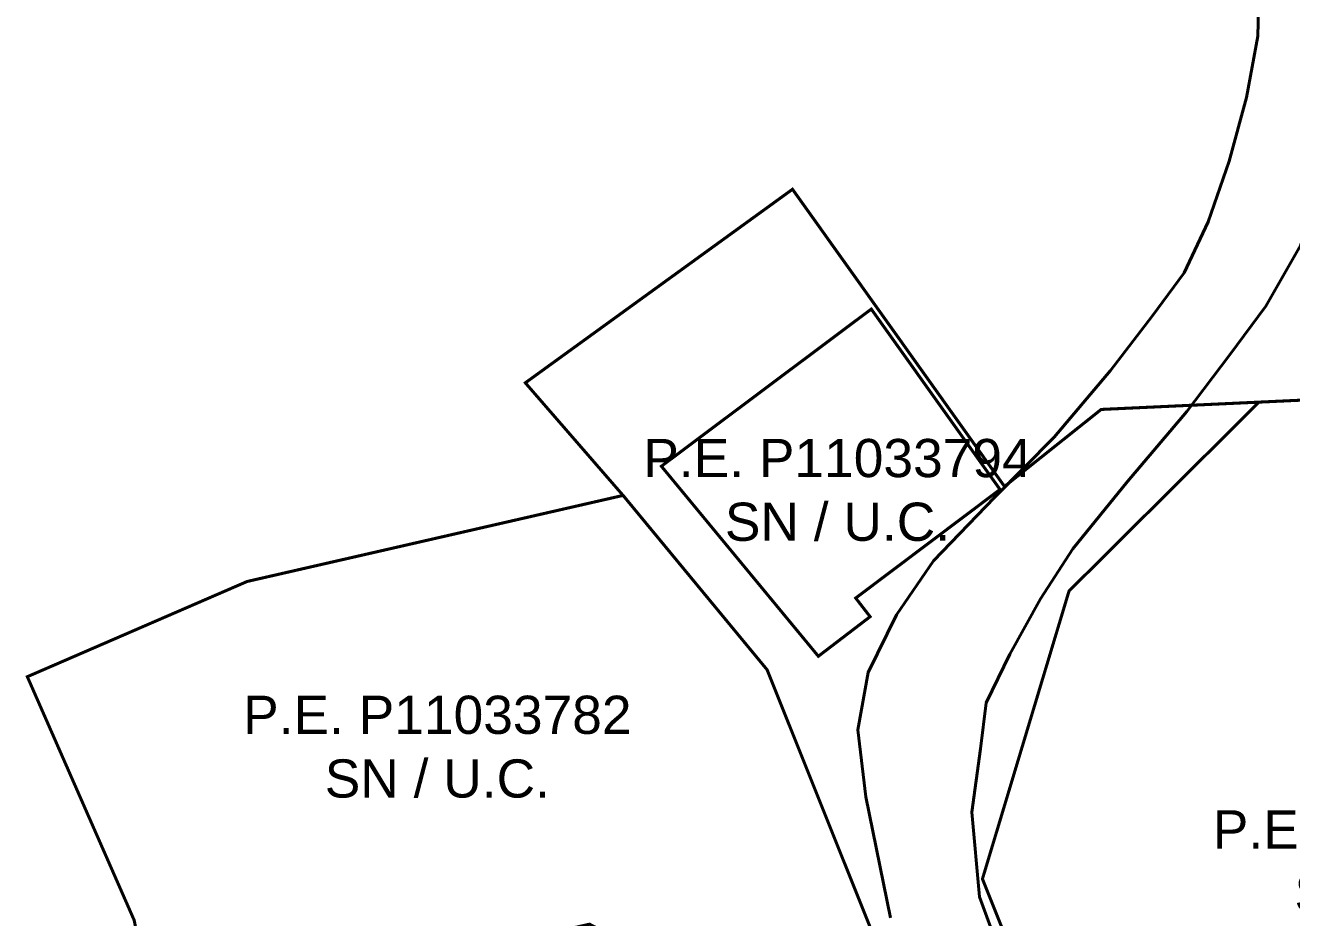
# Model space of a CAD drawing. Header units: metres. Extents: x 561401 to 594056, y 8460144 to 8508504.
# Drawn here: x 582401.4 to 582484.3, y 8496000.7 to 8496059.1 of the extents above; entities that cross this region are included whole.
import ezdxf

# ---------------------------------------------------------------- set-up
doc = ezdxf.new("R2010")
doc.units = ezdxf.units.M
for name, color, linetype in [('1.1. VIA EXISTENTE', 252, 'Continuous'), ('1.2. AFECTADOS BASE GRAFICA SUNARP', 150, 'Continuous'), ('1.2. BASE GRAFICA SUNARP', 150, 'Continuous'), ('1.3 ETIQUETA P.E. Y U.C.', 1, 'Continuous')]:
    doc.layers.add(name, color=color, linetype=linetype)
doc.styles.add('Arial', font='arial.ttf', dxfattribs={"height": 1})

msp = doc.modelspace()

# ---------------------------------------------------------------- linework, layer by layer
at = {"layer": '1.1. VIA EXISTENTE', "color": 253, "linetype": 'Continuous', "lineweight": 40, "ltscale": 0.2, "true_color": 0x84a4a6}
for points in [[(582458.053, 8496000.704), (582456.443, 8496008.627), (582455.912, 8496013.002), (582456.591, 8496016.756), (582458.436, 8496020.519), (582460.873, 8496024.067), (582464.868, 8496028.209), (582468.775, 8496032.159), (582472.465, 8496036.511), (582475.181, 8496040.078), (582477.278, 8496042.9), (582478.853, 8496046.252), (582480.229, 8496050.225), (582481.369, 8496054.385), (582482.108, 8496058.399), (582482.195, 8496062.062)], [(582465.79, 8495996.848), (582463.871, 8496002.079), (582463.378, 8496007.624), (582463.941, 8496011.756), (582464.318, 8496014.768), (582465.863, 8496017.961), (582467.869, 8496021.576), (582469.999, 8496024.853), (582473.572, 8496029.263), (582477.45, 8496033.836), (582480.253, 8496037.518), (582482.635, 8496040.723), (582484.902, 8496044.699), (582486.532, 8496049.119), (582487.236, 8496053.526), (582488.075, 8496058.08)]]:
    msp.add_lwpolyline(points, dxfattribs=at)
at = {"layer": '1.2. AFECTADOS BASE GRAFICA SUNARP', "color": 64, "linetype": 'Continuous', "lineweight": -3, "const_width": 0.2}
msp.add_lwpolyline([(582408.52, 8496000.544), (582401.524, 8496016.479), (582415.919, 8496022.711), (582440.536, 8496028.343), (582434.135, 8496035.71), (582451.631, 8496048.376), (582465.516, 8496028.928), (582471.845, 8496033.969), (582482.18, 8496034.448), (582507.351, 8496035.613), (582514.105, 8496035.926), (582517.232, 8496021.121), (582558.542, 8496024.102), (582562.425, 8495999.094)], dxfattribs=at)
at = {"layer": '1.2. BASE GRAFICA SUNARP', "color": 64, "linetype": 'Continuous', "lineweight": -3, "const_width": 0.2}
msp.add_lwpolyline([(582474.79, 8495976.461), (582464.069, 8496003.246), (582469.74, 8496022.086), (582482.18, 8496034.448), (582471.845, 8496033.969), (582465.516, 8496028.928), (582451.631, 8496048.376), (582434.135, 8496035.71), (582440.536, 8496028.343), (582449.967, 8496016.935), (582457.32, 8495998.58)], dxfattribs=at)
for points in [[(582456.79, 8496040.536), (582459.198, 8496037.163), (582465.219, 8496028.731), (582455.77, 8496021.626), (582456.713, 8496020.407), (582454.454, 8496018.681), (582453.324, 8496017.818), (582443.045, 8496030.252), (582456.79, 8496040.536)], [(582465.219, 8496028.731), (582456.79, 8496040.536), (582443.045, 8496030.252), (582453.324, 8496017.818), (582456.713, 8496020.407), (582455.77, 8496021.626), (582465.219, 8496028.731)], [(582512.074, 8496010.768), (582507.351, 8496035.613), (582482.18, 8496034.448), (582469.74, 8496022.086), (582464.069, 8496003.246), (582474.79, 8495976.461), (582480.793, 8495976.027), (582481.412, 8495979.163), (582505.136, 8495980.43), (582518.054, 8495977.32), (582523.115, 8495973.876), (582529.163, 8495979.235), (582512.074, 8496010.768)], [(582449.967, 8496016.935), (582440.536, 8496028.343), (582415.919, 8496022.711), (582401.524, 8496016.479), (582408.52, 8496000.544), (582409.319, 8495996.505), (582417.917, 8495995.607), (582438.338, 8496000.285), (582445.075, 8495996.725), (582457.32, 8495998.58), (582449.967, 8496016.935)]]:
    msp.add_lwpolyline(points, close=True, dxfattribs=at)

# ---------------------------------------------------------------- texts
at = {"layer": '1.3 ETIQUETA P.E. Y U.C.', "color": 1, "char_height": 2.5, "attachment_point": 5, "style": 'Arial'}
for s, insert in [('P.E. P11033794\\PSN / U.C.', (582454.576, 8496028.687)), ('P.E. P11033782\\PSN / U.C.', (582428.373, 8496011.885)), ('P.E. P11033795\\PSN / U.C.', (582491.873, 8496004.385))]:
    msp.add_mtext(s, dxfattribs=dict(at, insert=insert))

doc.saveas('drawing.dxf')
